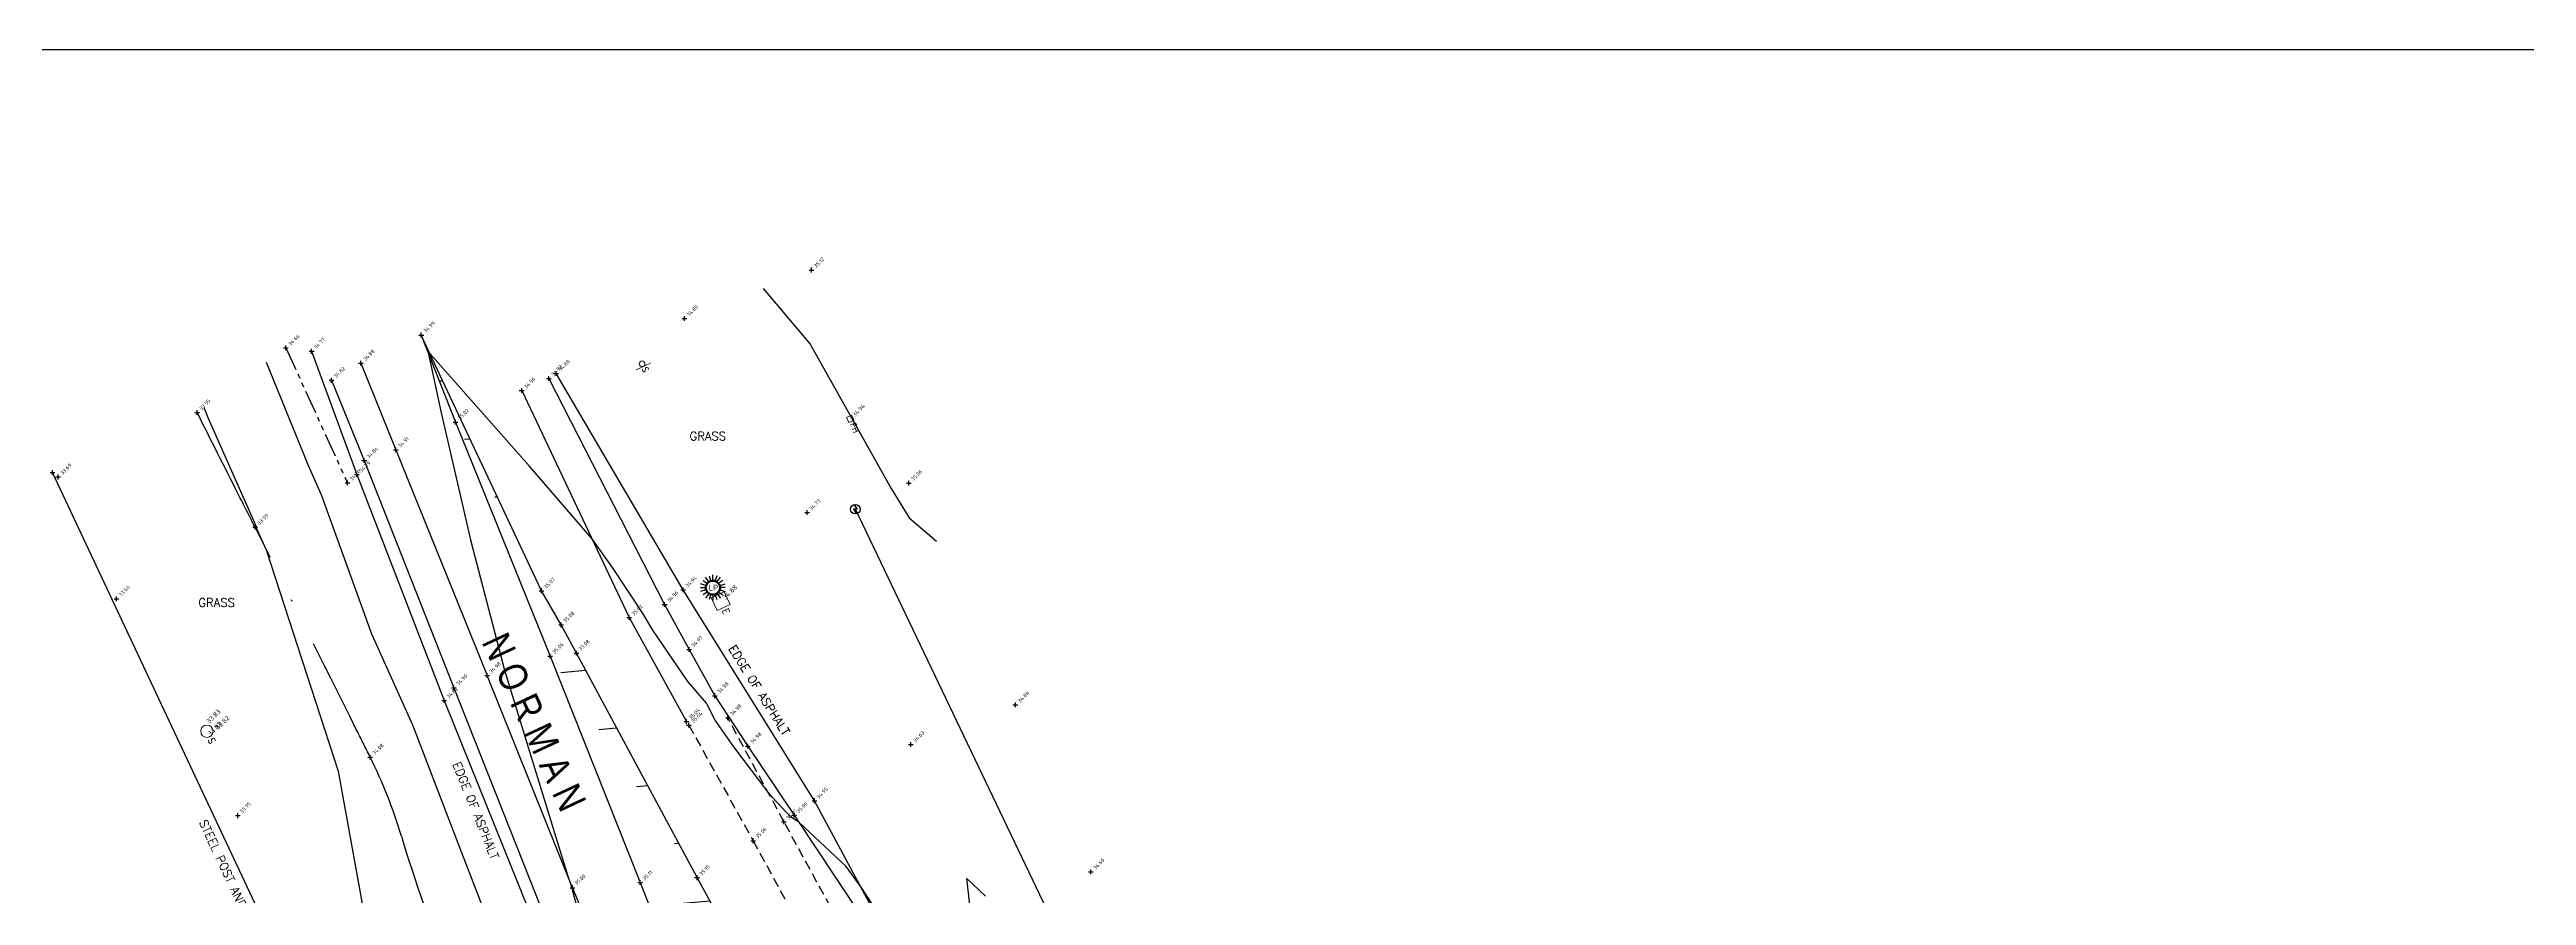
# Model space of a CAD drawing. Header units: metres. Extents: x 246075 to 247503, y 7418632 to 7419642.
# Drawn here: x 246805.2 to 246936, y 7419573.4 to 7419618 of the extents above; entities that cross this region are included whole.
import ezdxf
from ezdxf.enums import TextEntityAlignment as Align

# ---------------------------------------------------------------- set-up
doc = ezdxf.new("R2010")
doc.units = ezdxf.units.M
for name, pattern in [('DASHDOT', [10, 5, -2.5, 0, -2.5]), ('DASHED', [0.75, 0.5, -0.25]), ('PHANTOM', [2.5, 1.25, -0.25, 0.25, -0.25, 0.25, -0.25])]:
    doc.linetypes.add(name, pattern=pattern)
for name, color, linetype in [('-TEXT', 7, 'Continuous'), ('102_TOP_OF_BANK', 37, 'PHANTOM'), ('102_TOP_OF_BANK-L', 37, 'PHANTOM'), ('102_TOP_OF_BANK-S', 37, 'PHANTOM'), ('103_TOE_OF_BATTER', 37, 'DASHDOT'), ('103_TOE_OF_BATTER-L', 37, 'DASHDOT'), ('103_TOE_OF_BATTER-S', 37, 'DASHDOT'), ('104_EXISTING_SURFACE-L', 35, 'Continuous'), ('104_EXISTING_SURFACE-S', 35, 'Continuous'), ('403_EDGE_OF_BITUMEN', 8, 'Continuous'), ('403_EDGE_OF_BITUMEN-L', 8, 'Continuous'), ('403_EDGE_OF_BITUMEN-S', 8, 'Continuous'), ('415_LANE_LINE_DASHED', 53, 'DASHED'), ('415_LANE_LINE_DASHED-L', 53, 'DASHED'), ('415_LANE_LINE_DASHED-S', 53, 'DASHED'), ('418_LANE_LINE_SOLID', 53, 'Continuous'), ('418_LANE_LINE_SOLID-L', 53, 'Continuous'), ('418_LANE_LINE_SOLID-S', 53, 'Continuous'), ('903_FENCE', 24, 'FENCELINE'), ('903_FENCE-S', 24, 'Continuous'), ('EX-FEATURE', 7, 'Continuous'), ('EX-TITLEBLOCK', 7, 'Continuous'), ('EX-TRAFFIC_SIGN_(SLS)', 89, 'Continuous'), ('Surface_Contours_Major', 4, 'Continuous'), ('Surface_Contours_Minor', 253, 'Continuous')]:
    doc.layers.add(name, color=color, linetype=linetype)
for name, color, linetype, true_color in [('716_ELECTRICITY_PIT-L', 7, 'ELECTRICAL', 0xffa500), ('717_ELEC_LINE_OVER', 7, 'Continuous', 0xffa500), ('741_SEWER_PIT-L', 7, 'Continuous', 0xfffd66), ('753_FIRE_HYDRANT-L', 7, 'Continuous', 0xb30000), ('EX-ELECT_PIT_(SLS)', 7, 'Continuous', 0xffa500), ('EX-ELECT_POLE_(SLS)', 7, 'Continuous', 0xffa500), ('EX-FIRE_HYDRANT_(SLS)', 7, 'Continuous', 0xb30000), ('EX-LIGHT_(SLS)', 7, 'Continuous', 0xffa500), ('EX-SEWER_PIT_(SLS)', 7, 'Continuous', 0xfffd66)]:
    doc.layers.add(name, color=color, linetype=linetype, true_color=true_color)
doc.styles.add('BOLD', font='ARIALN.TTF')
doc.styles.add('ISO', font='iso.shx')
doc.styles.add('ISO18', font='iso.shx')
doc.styles.add('ISO2.5', font='isocp.shx', dxfattribs={"height": 2.5})
doc.styles.get("Standard").update_dxf_attribs({"font": 'SIMPLEX.shx'})
doc.linetypes.add('ELECTRICAL', pattern='A,2,-0.15,["E",ISO18,S=0.2,R=0,X=-0.015,Y=-0.1],-0.15', length=2.3)
doc.linetypes.add('FENCELINE', pattern='A,0.5,-0.2,["/",Standard,S=0.1,R=0,X=0,Y=-0.05],-0.25', length=0.95)

# ---------------------------------------------------------------- blocks, each defined once
blk = doc.blocks.new('CROSS')
at = {"color": 0, "linetype": 'Continuous'}
for p, q in [((-0.5, 0), (0.5, 0)), ((0, -0.5), (0, 0.5))]:
    blk.add_line(p, q, dxfattribs=at)
blk = doc.blocks.new('SP')
at = {"color": 0, "linetype": 'Continuous', "lineweight": 13}
for p, q in [((0.15, 0.42), (0.15, -0.41)), ((0.28, 0.16), (0.26, 0.1)), ((0.26, 0.1), (0.3, 0.06)), ((0.33, 0.19), (0.28, 0.16)), ((0.3, 0.06), (0.4, 0)), ((0.42, 0.18), (0.33, 0.19)), ((0.4, 0), (0.41, 0)), ((0.44, -0.04), (0.4, 0)), ((0.4, 0), (0.41, 0)), ((0.26, -0.1), (0.37, -0.13)), ((0.37, -0.13), (0.42, -0.1)), ((0.37, -0.13), (0.37, -0.13)), ((0.42, -0.1), (0.44, -0.04))]:
    blk.add_line(p, q, dxfattribs=at)
blk.add_circle((0, 0), 0.15, dxfattribs=at)
blk = doc.blocks.new('LP')
at = {"layer": 'EX-LIGHT_(SLS)', "color": 0}
for p, q in [((-0.38, 0.12), (-0.65, 0.21)), ((-0.65, 0), (-0.4, 0)), ((-0.52, 0.38), (-0.32, 0.23)), ((-0.23, 0.32), (-0.4, 0.55)), ((-0.2, 0.62), (-0.12, 0.38)), ((0, 0.4), (0, 0.68)), ((0.2, 0.62), (0.12, 0.38)), ((0.23, 0.32), (0.4, 0.55)), ((0.52, 0.38), (0.32, 0.23)), ((0.38, 0.12), (0.65, 0.21)), ((-0.38, -0.12), (-0.65, -0.21)), ((-0.32, -0.23), (-0.52, -0.38)), ((-0.23, -0.32), (-0.4, -0.55)), ((-0.12, -0.38), (-0.2, -0.62)), ((0, -0.4), (0, -0.68)), ((0.12, -0.38), (0.2, -0.62)), ((0.23, -0.32), (0.4, -0.55)), ((0.32, -0.23), (0.52, -0.38)), ((0.38, -0.12), (0.65, -0.21)), ((0.65, 0), (0.4, 0))]:
    blk.add_line(p, q, dxfattribs=at)
for radius in [0.396, 0.349]:
    blk.add_circle((0, 0), radius, dxfattribs=at)
at = {"layer": 'EX-LIGHT_(SLS)', "color": 0, "style": 'ISO'}
blk.add_text('LP', height=0.315, dxfattribs=at).set_placement((0.02, 0), align=Align.MIDDLE_CENTER)
blk = doc.blocks.new('PP')
at = {"layer": 'EX-ELECT_POLE_(SLS)', "color": 0}
for p, q in [((-0.08, 0.24), (0.09, 0)), ((0.09, 0), (-0.1, 0)), ((-0.1, 0), (0.07, -0.24))]:
    blk.add_line(p, q, dxfattribs=at)
blk.add_circle((0, 0), 0.25, dxfattribs=at)
blk = doc.blocks.new('FHS')
at = {"color": 0, "linetype": 'Continuous', "lineweight": 13}
for p, q in [((-0.15, -0.15), (-0.15, 0.15)), ((-0.15, 0.15), (0.15, 0.15)), ((0.15, 0.15), (0.15, -0.15)), ((0.31, -0.15), (0.31, 0.17)), ((0.31, 0.17), (0.45, 0.17)), ((0.31, 0.03), (0.45, 0.03)), ((0.45, 0.17), (0.46, 0.17)), ((0.45, 0.03), (0.46, 0.03)), ((0.56, -0.15), (0.56, 0.17)), ((0.56, 0.17), (0.56, 0.17)), ((0.56, 0.03), (0.74, 0.03)), ((0.74, 0.17), (0.74, -0.15)), ((0.15, -0.15), (-0.15, -0.15))]:
    blk.add_line(p, q, dxfattribs=at)
blk = doc.blocks.new('A1-TITLE-SC')
at = {"layer": 'EX-TITLEBLOCK', "color": 2, "flags": 128}
blk.add_lwpolyline([(28, 14), (28, 580), (828, 580), (828, 14)], close=True, dxfattribs=at)
blk = doc.blocks.new('SEWA')
at = {"color": 0, "linetype": 'Continuous', "lineweight": 13}
for p, q in [((0.47, 0.15), (0.46, 0.11)), ((0.46, 0.11), (0.48, 0.07)), ((0.5, 0.19), (0.47, 0.15)), ((0.48, 0.07), (0.5, 0.04)), ((0.54, 0.2), (0.5, 0.19)), ((0.5, 0.04), (0.62, -0.01)), ((0.64, 0.18), (0.54, 0.2)), ((0.46, -0.12), (0.58, -0.16)), ((0.58, -0.16), (0.62, -0.15)), ((0.58, -0.16), (0.59, -0.16)), ((0.62, -0.01), (0.62, -0.01)), ((0.65, -0.04), (0.62, -0.01)), ((0.62, -0.01), (0.62, -0.01)), ((0.62, -0.15), (0.65, -0.12)), ((0.66, -0.08), (0.65, -0.04)), ((0.65, -0.12), (0.66, -0.08))]:
    blk.add_line(p, q, dxfattribs=at)
blk.add_circle((0, 0), 0.325, dxfattribs=at)
blk = doc.blocks.new('ECVRS')
at = {"layer": 'EX-ELECT_PIT_(SLS)', "lineweight": 13}
for p, q in [((0.36, 0.38), (-0.39, 0.38)), ((-0.39, 0.38), (-0.39, -0.37)), ((0.36, -0.37), (0.36, 0.38)), ((0.51, -0.15), (0.51, 0.21)), ((0.51, 0.21), (0.67, 0.21)), ((0.63, 0.05), (0.51, 0.05)), ((0.51, 0.05), (0.52, 0.05)), ((0.67, 0.21), (0.68, 0.21)), ((-0.39, -0.37), (0.36, -0.37)), ((0.67, -0.15), (0.51, -0.15))]:
    blk.add_line(p, q, dxfattribs=at)
blk = doc.blocks.new('G')
at = {"layer": '-TEXT'}
blk.add_text('GRASS', height=0.45, dxfattribs=at).set_placement((0.02, -0.24), align=Align.CENTER)

msp = doc.modelspace()

# ---------------------------------------------------------------- hatches: boundary and pattern name
at = {"layer": '418_LANE_LINE_SOLID'}
h = msp.add_hatch(dxfattribs=at)
h.set_pattern_fill('ANSI31', color=256, angle=320, style=0)
h.paths.add_polyline_path([(246836.37, 7419574.09), (246840.63, 7419563.31), (246844.43, 7419565.12), (246839.37, 7419574.35), (246831.61, 7419586.04), (246836.37, 7419574.09), (246839.37, 7419574.35), (246833, 7419586.2), (246826.62, 7419598.39), (246831.61, 7419586.04), (246832.19, 7419587.68), (246831.16, 7419589.49), (246833, 7419586.2), (246832.19, 7419587.68), (246831.16, 7419589.49), (246824.81, 7419602.98), (246826.62, 7419598.39)])

# ---------------------------------------------------------------- linework, layer by layer
at = {"layer": '102_TOP_OF_BANK'}
msp.add_line((246817.66, 7419602.3), (246820.91, 7419595.18), dxfattribs=at)
at = {"layer": '103_TOE_OF_BATTER'}
msp.add_lwpolyline([(246812.97, 7419598.89, -0.000238), (246815.14, 7419594.59, -0.000585), (246816.03, 7419592.84, -0.00013), (246821.36, 7419582.21, -0.000919), (246822.11, 7419580.71, -0.042843), (246823.76, 7419576.54, 0.02555), (246826.27, 7419569.47, 0.014075), (246828.59, 7419564.3, 0.014903), (246831.05, 7419559.56, 0.055887), (246832.27, 7419557.84, -0.04889), (246833.7, 7419555.9, -0.096467), (246834.09, 7419554.82, -0.050169), (246834.2, 7419552.62)], format="xyb", dxfattribs=at)
at = {"layer": '403_EDGE_OF_BITUMEN'}
for p, q in [((246819.02, 7419602.12), (246821.41, 7419595.62)), ((246838.64, 7419589.54), (246831.93, 7419600.95)), ((246821.41, 7419595.62), (246826.02, 7419583.7)), ((246845.57, 7419578.41), (246838.64, 7419589.54)), ((246826.02, 7419583.7), (246830.92, 7419571.52)), ((246850.22, 7419569.79), (246845.57, 7419578.41))]:
    msp.add_line(p, q, dxfattribs=at)
at = {"layer": '415_LANE_LINE_DASHED'}
for p, q in [((246843.96, 7419577.3), (246840.99, 7419582.78)), ((246838.94, 7419582.39), (246842.33, 7419576.3)), ((246842.33, 7419576.3), (246846.84, 7419568.05)), ((246848.58, 7419568.85), (246843.96, 7419577.3))]:
    msp.add_line(p, q, dxfattribs=at)
at = {"layer": '418_LANE_LINE_SOLID'}
for p, q in [((246831.16, 7419589.49), (246824.81, 7419602.98)), ((246824.81, 7419602.98), (246826.62, 7419598.39)), ((246821.62, 7419601.49), (246823.46, 7419596.92)), ((246820.07, 7419600.59), (246821.8, 7419596.36)), ((246830.11, 7419600.05), (246835.79, 7419588.07)), ((246831.54, 7419600.69), (246837.66, 7419588.76)), ((246826.62, 7419598.39), (246831.61, 7419586.04)), ((246821.8, 7419596.36), (246826.53, 7419584.37)), ((246823.46, 7419596.92), (246828.29, 7419585.01)), ((246832.19, 7419587.68), (246831.16, 7419589.49)), ((246835.79, 7419588.07), (246838.82, 7419582.58)), ((246837.66, 7419588.76), (246838.95, 7419586.39)), ((246833, 7419586.2), (246832.19, 7419587.68)), ((246831.61, 7419586.04), (246836.37, 7419574.09)), ((246839.37, 7419574.35), (246833, 7419586.2)), ((246838.95, 7419586.39), (246840.31, 7419583.95)), ((246826.53, 7419584.37), (246831.27, 7419572.43)), ((246832.79, 7419573.82), (246828.29, 7419585.01)), ((246840.31, 7419583.95), (246842.05, 7419581.29)), ((246842.05, 7419581.29), (246844.5, 7419577.64)), ((246844.5, 7419577.64), (246849.8, 7419569.68)), ((246832.79, 7419573.82), (246834.69, 7419569.14)), ((246836.37, 7419574.09), (246840.63, 7419563.31)), ((246844.43, 7419565.12), (246839.37, 7419574.35))]:
    msp.add_line(p, q, dxfattribs=at)
at = {"layer": '717_ELEC_LINE_OVER'}
msp.add_line((246868.16, 7419551.13), (246847.73, 7419593.79), dxfattribs=at)
at = {"layer": '903_FENCE'}
msp.add_line((246894.02, 7419407.22), (246805.34, 7419595.73), dxfattribs=at)
at = {"layer": 'Surface_Contours_Major'}
for points, elevation in [([(246842.87, 7419605.44), (246845.35, 7419602.5), (246849.62, 7419594.89), (246850.57, 7419593.33), (246852.02, 7419592.1)], 35), ([(246850.55, 7419569.99), (246848.03, 7419573.84), (246847.25, 7419574.94), (246844.73, 7419577.29), (246844.33, 7419577.54), (246843.35, 7419578.58), (246843.12, 7419578.86), (246841.31, 7419581.25), (246840.33, 7419582.65), (246839.9, 7419583.49), (246839.87, 7419583.55), (246838.89, 7419584.69), (246837.04, 7419587.41), (246836.49, 7419588.32), (246834.9, 7419590.71), (246833.81, 7419592.25), (246830.51, 7419596.08), (246825.28, 7419601.99), (246825.17, 7419602.06), (246825.85, 7419598.88), (246826.04, 7419598.12), (246827.4, 7419592.17), (246829.21, 7419585.29), (246832.54, 7419574.43), (246832.7, 7419573.97), (246832.76, 7419573.79), (246833.74, 7419570.05)], 35), ([(246813.32, 7419599.15), (246813.53, 7419598.62), (246816.09, 7419592.87), (246816.13, 7419592.74), (246816.62, 7419591.65), (246820.42, 7419579.96), (246821.82, 7419572.2), (246823.71, 7419568.41), (246823.38, 7419566.09), (246822.64, 7419565.72), (246823.3, 7419562.67), (246824.46, 7419558.59), (246823.76, 7419558.26), (246821.41, 7419562.23), (246819.54, 7419556.51), (246818, 7419546.71), (246794.8, 7419513.28)], 34)]:
    msp.add_lwpolyline(points, dxfattribs=dict(at, elevation=elevation))
at = {"layer": 'Surface_Contours_Minor', "elevation": 34.5}
for points in [[(246816.62, 7419601.54), (246818.82, 7419596.15), (246819.54, 7419594.52), (246822.18, 7419587.21), (246824.34, 7419582.41), (246826.93, 7419575.68), (246828.88, 7419570.62)], [(246853.8, 7419572.78), (246853.62, 7419574.31), (246854.61, 7419573.38)]]:
    msp.add_lwpolyline(points, dxfattribs=at)

# ---------------------------------------------------------------- block references
at = {"layer": '-TEXT'}
for p in [(246839.92, 7419597.66), (246813.98, 7419588.88)]:
    msp.add_blockref('G', p, dxfattribs=at)
at = {"layer": '102_TOP_OF_BANK-S', "xscale": 0.25, "yscale": 0.25, "zscale": 0.25}
for p in [(246817.66, 7419602.3), (246820.91, 7419595.18)]:
    msp.add_blockref('CROSS', p, dxfattribs=at)
at = {"layer": '103_TOE_OF_BATTER-S', "xscale": 0.25, "yscale": 0.25, "zscale": 0.25}
for p in [(246812.97, 7419598.89), (246816.03, 7419592.84), (246822.11, 7419580.71)]:
    msp.add_blockref('CROSS', p, dxfattribs=at)
at = {"layer": '104_EXISTING_SURFACE-S', "xscale": 0.25, "yscale": 0.25, "zscale": 0.25}
for p in [(246845.42, 7419606.41), (246838.71, 7419603.85), (246805.63, 7419595.49), (246850.55, 7419595.16), (246845.18, 7419593.61), (246808.71, 7419589.06), (246856.18, 7419583.47), (246850.66, 7419581.37), (246815.12, 7419577.62), (246860.17, 7419574.65)]:
    msp.add_blockref('CROSS', p, dxfattribs=at)
at = {"layer": '403_EDGE_OF_BITUMEN-S', "xscale": 0.25, "yscale": 0.25, "zscale": 0.25}
for p in [(246819.02, 7419602.12), (246831.93, 7419600.95), (246821.41, 7419595.62), (246838.64, 7419589.54), (246826.02, 7419583.7), (246845.57, 7419578.41)]:
    msp.add_blockref('CROSS', p, dxfattribs=at)
at = {"layer": '415_LANE_LINE_DASHED-S', "xscale": 0.25, "yscale": 0.25, "zscale": 0.25}
for p in [(246840.99, 7419582.78), (246838.94, 7419582.39), (246842.33, 7419576.3), (246843.96, 7419577.3)]:
    msp.add_blockref('CROSS', p, dxfattribs=at)
at = {"layer": '418_LANE_LINE_SOLID-S', "xscale": 0.25, "yscale": 0.25, "zscale": 0.25}
for p in [(246824.81, 7419602.98), (246821.62, 7419601.49), (246820.07, 7419600.59), (246830.11, 7419600.05), (246831.54, 7419600.69), (246826.62, 7419598.39), (246821.8, 7419596.36), (246823.46, 7419596.92), (246831.16, 7419589.49), (246835.79, 7419588.07), (246837.66, 7419588.76), (246832.19, 7419587.68), (246831.61, 7419586.04), (246833, 7419586.2), (246838.95, 7419586.39), (246826.53, 7419584.37), (246828.29, 7419585.01), (246840.31, 7419583.95), (246838.82, 7419582.58), (246842.05, 7419581.29), (246844.5, 7419577.64), (246832.79, 7419573.82), (246836.37, 7419574.09), (246839.37, 7419574.35)]:
    msp.add_blockref('CROSS', p, dxfattribs=at)
at = {"layer": '903_FENCE-S', "xscale": 0.25, "yscale": 0.25, "zscale": 0.25}
msp.add_blockref('CROSS', (246805.34, 7419595.73), dxfattribs=at)
at = {"layer": 'EX-ELECT_PIT_(SLS)', "rotation": 295}
msp.add_blockref('ECVRS', (246840.62, 7419588.92), dxfattribs=at)
at = {"layer": 'EX-ELECT_POLE_(SLS)'}
msp.add_blockref('PP', (246847.73, 7419593.79), dxfattribs=at)
at = {"layer": 'EX-FEATURE', "xscale": 1.700115417462983, "yscale": 1.700118539193977, "zscale": 1.700115272608143}
msp.add_blockref('A1-TITLE-SC', (246074.74, 7418631.97), dxfattribs=at)
at = {"layer": 'EX-FIRE_HYDRANT_(SLS)', "rotation": 295}
msp.add_blockref('FHS', (246847.46, 7419598.56), dxfattribs=at)
at = {"layer": 'EX-LIGHT_(SLS)'}
msp.add_blockref('LP', (246840.21, 7419589.65), dxfattribs=at)
at = {"layer": 'EX-SEWER_PIT_(SLS)', "lineweight": 30, "rotation": 295}
msp.add_blockref('SEWA', (246813.49, 7419582.07), dxfattribs=at)
at = {"layer": 'EX-TRAFFIC_SIGN_(SLS)', "rotation": 295}
msp.add_blockref('SP', (246836.47, 7419601.46), dxfattribs=at)

# ---------------------------------------------------------------- texts
at = {"layer": '-TEXT', "style": 'BOLD'}
msp.add_text('N O R M A N               R O A D', height=1.5, rotation=295, dxfattribs=at).set_placement((246832.96, 7419576.1), align=Align.CENTER)
at = {"layer": '-TEXT'}
for s, rotation, p in [('EDGE OF ASPHALT', 302, (246842.46, 7419584.12, -38)), ('EDGE OF ASPHALT', 292, (246827.48, 7419577.8)), ('STEEL POST AND WIRE FENCE', 294.9716, (246814.96, 7419573.2))]:
    msp.add_text(s, height=0.45, rotation=rotation, dxfattribs=at).set_placement(p, align=Align.CENTER)
at = {"layer": '102_TOP_OF_BANK-L', "style": 'ISO2.5'}
for s, p in [('34.66', (246817.83, 7419602.47)), ('34.70', (246821.07, 7419595.34))]:
    msp.add_text(s, height=0.2, rotation=45, dxfattribs=at).set_placement(p, align=Align.MIDDLE_LEFT)
at = {"layer": '103_TOE_OF_BATTER-L', "style": 'ISO2.5'}
for s, p in [('33.95', (246813.13, 7419599.06)), ('33.99', (246816.19, 7419593.01)), ('34.08', (246822.28, 7419580.88))]:
    msp.add_text(s, height=0.2, rotation=45, dxfattribs=at).set_placement(p, align=Align.MIDDLE_LEFT)
at = {"layer": '104_EXISTING_SURFACE-L', "style": 'ISO2.5'}
for s, p in [('35.12', (246845.58, 7419606.58)), ('34.80', (246838.88, 7419604.01)), ('33.69', (246805.8, 7419595.66)), ('35.06', (246850.72, 7419595.33)), ('34.73', (246845.35, 7419593.78)), ('33.66', (246808.88, 7419589.23)), ('34.84', (246856.35, 7419583.64)), ('34.63', (246850.83, 7419581.54)), ('33.75', (246815.28, 7419577.79)), ('34.60', (246860.34, 7419574.82))]:
    msp.add_text(s, height=0.2, rotation=45, dxfattribs=at).set_placement(p, align=Align.MIDDLE_LEFT)
at = {"layer": '403_EDGE_OF_BITUMEN-L', "style": 'ISO2.5'}
for s, p in [('34.77', (246819.19, 7419602.29)), ('34.88', (246832.1, 7419601.12)), ('34.79', (246821.58, 7419595.78)), ('34.94', (246838.81, 7419589.71)), ('34.82', (246826.19, 7419583.86)), ('34.95', (246845.73, 7419578.57))]:
    msp.add_text(s, height=0.2, rotation=45, dxfattribs=at).set_placement(p, align=Align.MIDDLE_LEFT)
at = {"layer": '415_LANE_LINE_DASHED-L', "style": 'ISO2.5'}
for s, p in [('35.04', (246839.11, 7419582.56)), ('34.98', (246841.16, 7419582.95)), ('35.01', (246844.13, 7419577.46)), ('35.06', (246842.5, 7419576.47))]:
    msp.add_text(s, height=0.2, rotation=45, dxfattribs=at).set_placement(p, align=Align.MIDDLE_LEFT)
at = {"layer": '418_LANE_LINE_SOLID-L', "style": 'ISO2.5'}
for s, p in [('34.99', (246824.98, 7419603.15)), ('34.82', (246820.23, 7419600.76)), ('34.88', (246821.79, 7419601.66)), ('34.92', (246831.71, 7419600.86)), ('34.96', (246830.28, 7419600.21)), ('35.02', (246826.79, 7419598.56)), ('34.91', (246823.63, 7419597.09)), ('34.84', (246821.97, 7419596.52)), ('35.07', (246831.33, 7419589.65)), ('34.96', (246837.83, 7419588.93)), ('35.08', (246832.35, 7419587.85)), ('35.02', (246835.96, 7419588.23)), ('35.06', (246831.78, 7419586.21)), ('35.08', (246833.16, 7419586.37)), ('34.97', (246839.12, 7419586.56)), ('34.98', (246828.45, 7419585.18)), ('34.90', (246826.7, 7419584.54)), ('34.98', (246840.48, 7419584.12)), ('35.04', (246838.98, 7419582.75)), ('34.98', (246842.22, 7419581.46)), ('35.00', (246844.67, 7419577.81)), ('35.15', (246839.54, 7419574.51)), ('35.00', (246832.95, 7419573.99)), ('35.11', (246836.54, 7419574.26))]:
    msp.add_text(s, height=0.2, rotation=45, dxfattribs=at).set_placement(p, align=Align.MIDDLE_LEFT)
at = {"layer": '716_ELECTRICITY_PIT-L', "style": 'ISO2.5'}
msp.add_text('34.88', height=0.25, rotation=45, dxfattribs=at).set_placement((246840.79, 7419589.09), align=Align.MIDDLE_LEFT)
at = {"layer": '741_SEWER_PIT-L', "style": 'ISO'}
for s, p in [('33.83', (246813.53, 7419582.55)), ('33.82', (246814, 7419582.22)), ('33.82', (246813.59, 7419581.9))]:
    msp.add_text(s, height=0.25, rotation=45, dxfattribs=at).set_placement(p, align=Align.MIDDLE_LEFT)
at = {"layer": '753_FIRE_HYDRANT-L', "style": 'ISO2.5'}
msp.add_text('34.94', height=0.22, rotation=45, dxfattribs=at).set_placement((246847.63, 7419598.73), align=Align.MIDDLE_LEFT)

doc.saveas('drawing.dxf')
